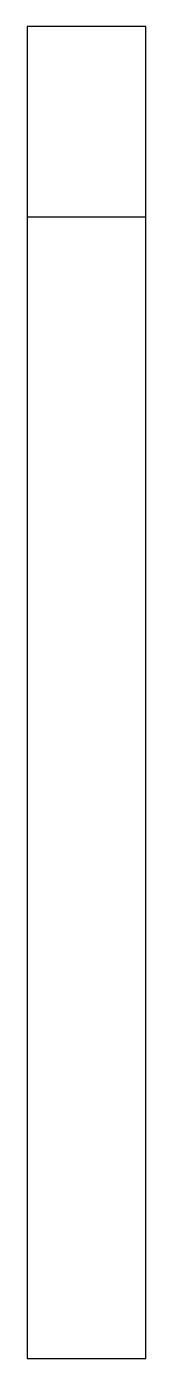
# Model space of a CAD drawing. Header units: millimetres. Extents: x 11.1 to 12.1, y 3.6 to 14.8.
import ezdxf

# ---------------------------------------------------------------- set-up
doc = ezdxf.new("R2010")
doc.units = ezdxf.units.MM
doc.layers.get('0').update_dxf_attribs({"linetype": 'CONTINUOUS'})

msp = doc.modelspace()

# ---------------------------------------------------------------- linework, layer by layer
msp.add_line((11.12, 13.2), (12.12, 13.2))
msp.add_lwpolyline([(12.12, 14.8), (11.12, 14.8), (11.12, 3.6), (12.12, 3.6)], close=True)

doc.saveas('drawing.dxf')
